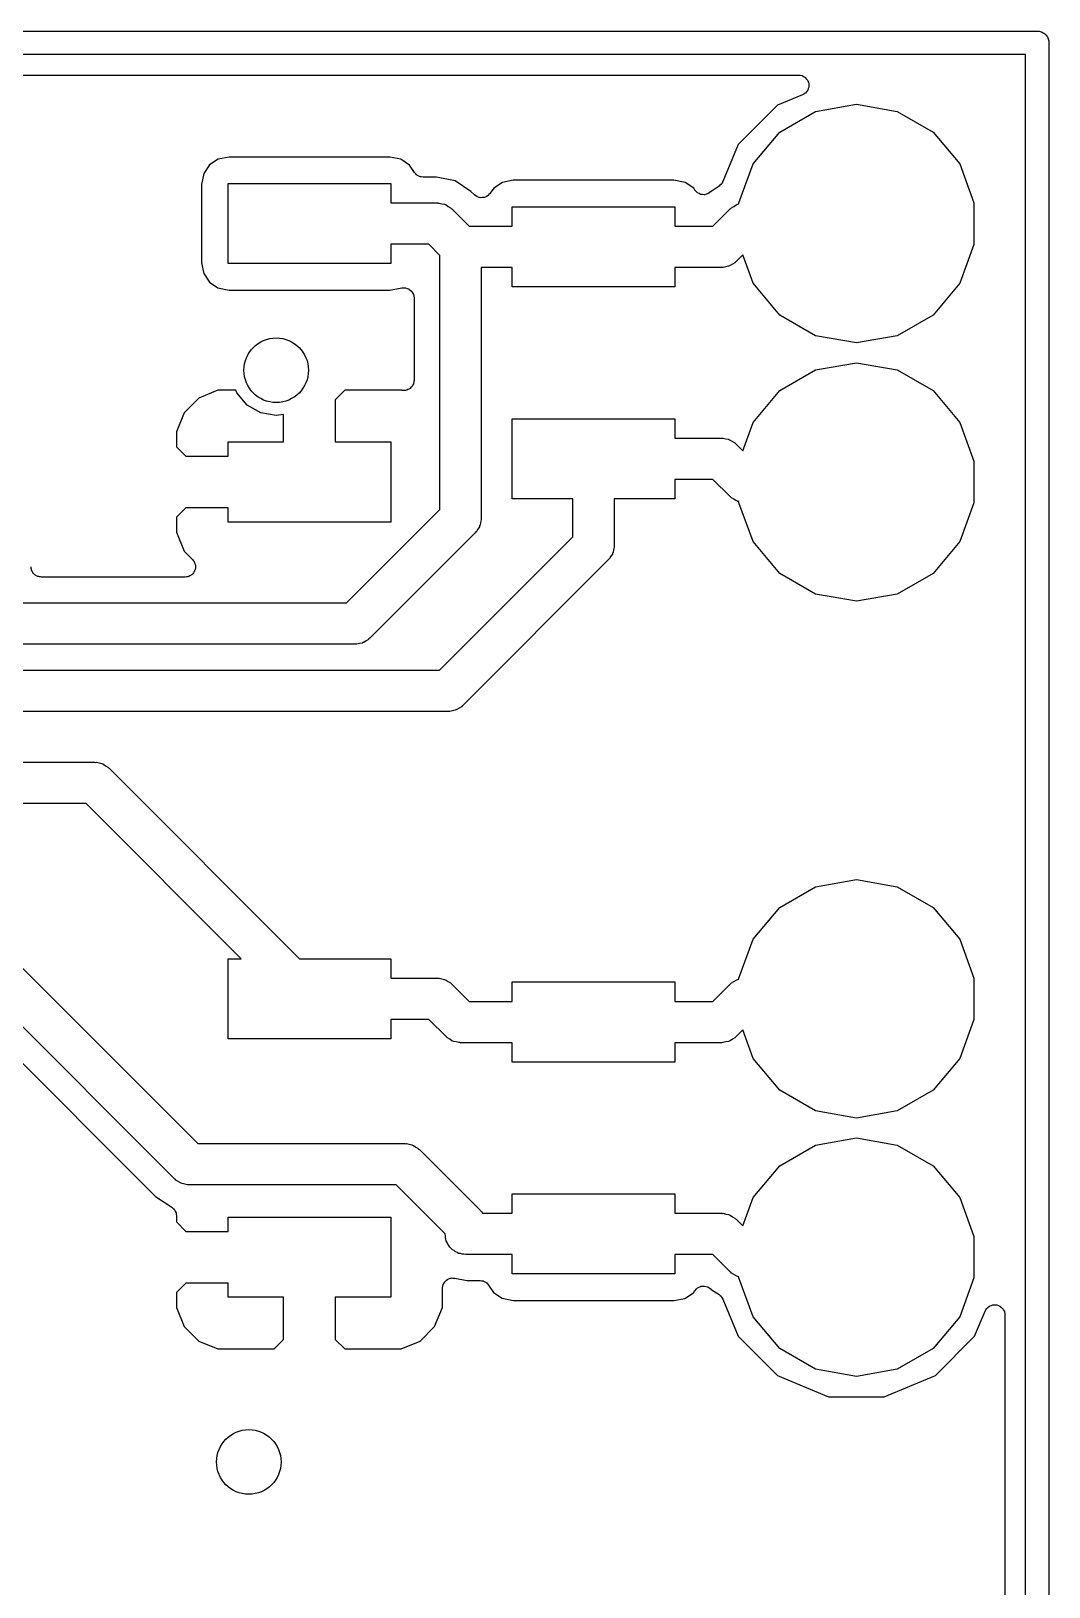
# Model space of a CAD drawing. Extents: x 25.3 to 49.5, y -85 to -25.3.
# Drawn here: x 39.47 to 49.48, y -40.58 to -25.29 of the extents above; entities that cross this region are included whole.
import ezdxf

# ---------------------------------------------------------------- set-up
doc = ezdxf.new("R2010")
doc.units = 0
doc.header["$MEASUREMENT"] = 0
doc.layers.add('BLACK', color=7, linetype='CONTINUOUS')

msp = doc.modelspace()

# ---------------------------------------------------------------- linework, layer by layer
at = {"layer": 'Black'}
for p, q in [((25.4, -25.2857), (49.3649, -25.2857)), ((49.3649, -25.2857), (49.3747, -25.2874)), ((49.3747, -25.2874), (49.3847, -25.2874)), ((49.3847, -25.2874), (49.3941, -25.2909)), ((49.3941, -25.2909), (49.404, -25.2926)), ((49.404, -25.2926), (49.4127, -25.2976)), ((49.4127, -25.2976), (49.422, -25.301)), ((49.422, -25.301), (49.4297, -25.3074)), ((49.4297, -25.3074), (49.4384, -25.3124)), ((49.4384, -25.3124), (49.4448, -25.3201)), ((49.4448, -25.3201), (49.4525, -25.3265)), ((49.4525, -25.3265), (49.4575, -25.3352)), ((49.4575, -25.3352), (49.4639, -25.3428)), ((49.4639, -25.3428), (49.4673, -25.3522)), ((49.4673, -25.3522), (49.4723, -25.3609)), ((49.4723, -25.3609), (49.474, -25.3708)), ((49.474, -25.3708), (49.4775, -25.3802)), ((49.4775, -25.3802), (49.4775, -25.3902)), ((49.2506, -25.5143), (25.5143, -25.5143)), ((49.2506, -84.7217), (49.2506, -25.5143)), ((49.4775, -25.3902), (49.4792, -25.4)), ((49.4792, -25.4), (49.4792, -84.836)), ((25.8191, -25.7175), (47.0179, -25.7175)), ((47.0179, -25.7175), (47.0332, -25.7202)), ((47.0332, -25.7202), (47.0485, -25.7222)), ((47.0485, -25.7222), (47.0505, -25.7232)), ((47.0505, -25.7232), (47.0527, -25.7236)), ((47.0527, -25.7236), (47.0661, -25.7314)), ((47.0661, -25.7314), (47.0798, -25.7385)), ((47.0798, -25.7385), (47.0813, -25.7402)), ((47.0813, -25.7402), (47.0832, -25.7413)), ((47.0832, -25.7413), (47.0932, -25.7532)), ((47.0932, -25.7532), (47.1036, -25.7646)), ((47.1036, -25.7646), (47.1045, -25.7666)), ((47.1045, -25.7666), (47.1059, -25.7683)), ((47.1059, -25.7683), (47.1112, -25.7829)), ((47.1112, -25.7829), (47.1171, -25.7972)), ((47.118, -25.8367), (47.1127, -25.8513)), ((47.1171, -25.7972), (47.1172, -25.7994)), ((47.1172, -25.7994), (47.118, -25.8015)), ((47.118, -25.8015), (47.118, -25.817)), ((47.118, -25.817), (47.1186, -25.8324)), ((47.1186, -25.8324), (47.118, -25.8345)), ((47.118, -25.8345), (47.118, -25.8367)), ((47.0567, -25.913), (46.811, -26.0145)), ((47.0698, -25.9047), (47.0567, -25.913)), ((47.0832, -25.8969), (47.0698, -25.9047)), ((47.0846, -25.8952), (47.0832, -25.8969)), ((47.0865, -25.8941), (47.0846, -25.8952)), ((47.0959, -25.8818), (47.0865, -25.8941)), ((47.1059, -25.8699), (47.0959, -25.8818)), ((47.1066, -25.8678), (47.1059, -25.8699)), ((47.108, -25.8661), (47.1066, -25.8678)), ((47.1127, -25.8513), (47.108, -25.8661)), ((46.811, -26.0145), (46.4248, -26.4)), ((46.833, -26.2795), (47.1858, -26.0759)), ((47.1858, -26.0759), (47.5869, -26.0051)), ((47.5869, -26.0051), (47.988, -26.0759)), ((47.988, -26.0759), (48.3408, -26.2795)), ((46.5712, -26.5916), (46.833, -26.2795)), ((48.3408, -26.2795), (48.6026, -26.5916)), ((46.4248, -26.4), (46.2736, -26.7642)), ((41.2264, -26.6001), (41.1694, -26.6845)), ((41.3117, -26.544), (41.2264, -26.6001)), ((41.4181, -26.5233), (41.3117, -26.544)), ((42.9984, -26.5233), (41.4181, -26.5233)), ((43.1083, -26.5454), (42.9984, -26.5233)), ((43.1927, -26.6023), (43.1083, -26.5454)), ((43.2405, -26.675), (43.1927, -26.6023)), ((46.4319, -26.9743), (46.5712, -26.5916)), ((48.6026, -26.5916), (48.7419, -26.9743)), ((41.1694, -26.6845), (41.1473, -26.7944)), ((43.2506, -26.6857), (43.2405, -26.675)), ((43.2601, -26.697), (43.2506, -26.6857)), ((43.2626, -26.6985), (43.2601, -26.697)), ((43.2647, -26.7007), (43.2626, -26.6985)), ((43.2778, -26.7073), (43.2647, -26.7007)), ((43.2906, -26.7147), (43.2778, -26.7073)), ((43.2935, -26.7152), (43.2906, -26.7147)), ((43.2962, -26.7165), (43.2935, -26.7152)), ((43.3108, -26.7182), (43.2962, -26.7165)), ((43.3254, -26.7208), (43.3108, -26.7182)), ((43.456, -26.7208), (43.3254, -26.7208)), ((43.6402, -26.7574), (43.456, -26.7208)), ((43.7964, -26.8618), (43.6402, -26.7574)), ((44.2121, -26.7519), (44.1057, -26.7726)), ((45.7924, -26.7519), (44.2121, -26.7519)), ((45.9023, -26.774), (45.7924, -26.7519)), ((41.1473, -26.7944), (41.1473, -27.5619)), ((41.4083, -27.5717), (41.4083, -26.7843)), ((41.4083, -26.7843), (43.0085, -26.7843)), ((43.0085, -26.7843), (43.0085, -26.9748)), ((43.8296, -26.895), (43.7964, -26.8618)), ((43.8303, -26.8955), (43.8296, -26.895)), ((43.8309, -26.8963), (43.8303, -26.8955)), ((43.8447, -26.9056), (43.8309, -26.8963)), ((43.8585, -26.9153), (43.8447, -26.9056)), ((43.8594, -26.9155), (43.8585, -26.9153)), ((43.8601, -26.916), (43.8594, -26.9155)), ((43.8764, -26.9201), (43.8601, -26.916)), ((43.9445, -26.9135), (43.9294, -26.9209)), ((43.9597, -26.9064), (43.9445, -26.9135)), ((43.9604, -26.9058), (43.9597, -26.9064)), ((43.9611, -26.9054), (43.9604, -26.9058)), ((43.9728, -26.8933), (43.9611, -26.9054)), ((43.9847, -26.8815), (43.9728, -26.8933)), ((43.9851, -26.8807), (43.9847, -26.8815)), ((43.9857, -26.88), (43.9851, -26.8807)), ((44.0204, -26.8287), (43.9857, -26.88)), ((44.1057, -26.7726), (44.0204, -26.8287)), ((45.9867, -26.8309), (45.9023, -26.774)), ((45.9984, -26.8488), (45.9867, -26.8309)), ((45.9995, -26.8499), (45.9984, -26.8488)), ((46.0001, -26.8512), (45.9995, -26.8499)), ((46.0116, -26.8627), (46.0001, -26.8512)), ((46.0226, -26.8744), (46.0116, -26.8627)), ((46.024, -26.8751), (46.0226, -26.8744)), ((46.0251, -26.8762), (46.024, -26.8751)), ((46.0397, -26.883), (46.0251, -26.8762)), ((46.0542, -26.8903), (46.0397, -26.883)), ((46.0557, -26.8905), (46.0542, -26.8903)), ((46.0571, -26.8911), (46.0557, -26.8905)), ((46.0732, -26.8925), (46.0571, -26.8911)), ((46.0892, -26.8944), (46.0732, -26.8925)), ((46.0907, -26.8941), (46.0892, -26.8944)), ((46.0922, -26.8942), (46.0907, -26.8941)), ((46.1078, -26.89), (46.0922, -26.8942)), ((46.1235, -26.8863), (46.1078, -26.89)), ((46.1248, -26.8855), (46.1235, -26.8863)), ((46.1263, -26.8851), (46.1248, -26.8855)), ((46.1396, -26.8758), (46.1263, -26.8851)), ((46.153, -26.8669), (46.1396, -26.8758)), ((46.1539, -26.8657), (46.153, -26.8669)), ((46.1552, -26.8648), (46.1539, -26.8657)), ((46.1582, -26.8618), (46.1552, -26.8648)), ((46.2362, -26.8097), (46.1582, -26.8618)), ((46.245, -26.8013), (46.2362, -26.8097)), ((46.2546, -26.7939), (46.245, -26.8013)), ((46.2558, -26.792), (46.2546, -26.7939)), ((46.2576, -26.7905), (46.2558, -26.792)), ((46.2593, -26.7876), (46.2576, -26.7905)), ((46.2617, -26.7853), (46.2593, -26.7876)), ((46.2671, -26.7744), (46.2617, -26.7853)), ((46.2736, -26.7642), (46.2671, -26.7744)), ((43.0085, -26.9748), (43.466, -26.9748)), ((43.466, -26.9748), (43.4748, -26.9764)), ((43.4748, -26.9764), (43.4837, -26.9756)), ((43.4837, -26.9756), (43.5093, -26.9824)), ((43.5093, -26.9824), (43.5355, -26.9871)), ((43.5355, -26.9871), (43.5432, -26.9915)), ((43.5432, -26.9915), (43.5519, -26.9938)), ((43.5519, -26.9938), (43.5736, -27.0091)), ((43.5736, -27.0091), (43.5966, -27.0223)), ((43.5966, -27.0223), (43.6024, -27.0292)), ((43.6024, -27.0292), (43.6097, -27.0343)), ((43.6097, -27.0343), (43.7788, -27.2034)), ((43.8926, -26.9244), (43.8764, -26.9201)), ((43.8935, -26.9243), (43.8926, -26.9244)), ((43.8943, -26.9245), (43.8935, -26.9243)), ((43.911, -26.9228), (43.8943, -26.9245)), ((43.9278, -26.9213), (43.911, -26.9228)), ((43.9286, -26.921), (43.9278, -26.9213)), ((43.9294, -26.9209), (43.9286, -26.921)), ((44.2023, -27.2034), (44.2023, -27.0129)), ((44.2023, -27.0129), (45.8025, -27.0129)), ((45.8025, -27.0129), (45.8025, -27.2034)), ((46.1758, -27.2034), (46.3449, -27.0343)), ((46.3449, -27.0343), (46.3522, -27.0292)), ((46.3522, -27.0292), (46.358, -27.0223)), ((46.358, -27.0223), (46.381, -27.0091)), ((46.381, -27.0091), (46.4027, -26.9938)), ((46.4027, -26.9938), (46.4114, -26.9915)), ((46.4114, -26.9915), (46.4191, -26.9871)), ((46.4191, -26.9871), (46.4319, -26.9848)), ((46.4319, -26.9848), (46.4319, -26.9743)), ((48.7419, -26.9743), (48.7419, -27.3817)), ((43.7788, -27.2034), (44.2023, -27.2034)), ((45.8025, -27.2034), (46.1758, -27.2034)), ((43.3818, -27.3812), (43.0085, -27.3812)), ((43.0085, -27.3812), (43.0085, -27.5717)), ((43.4914, -27.4908), (43.3818, -27.3812)), ((43.4914, -29.9884), (43.4914, -27.4908)), ((46.4693, -27.4846), (46.4037, -27.5503)), ((46.5712, -27.7644), (46.4693, -27.4846)), ((48.7419, -27.3817), (48.6026, -27.7644)), ((41.1473, -27.5619), (41.168, -27.6683)), ((41.168, -27.6683), (41.2241, -27.7536)), ((43.0085, -27.5717), (41.4083, -27.5717)), ((44.2023, -27.6098), (43.8978, -27.6098)), ((43.8978, -27.6098), (43.8978, -30.0726)), ((44.2023, -27.8003), (44.2023, -27.6098)), ((46.26, -27.6098), (45.8025, -27.6098)), ((45.8025, -27.6098), (45.8025, -27.8003)), ((46.2688, -27.6082), (46.26, -27.6098)), ((46.2777, -27.609), (46.2688, -27.6082)), ((46.3033, -27.6022), (46.2777, -27.609)), ((46.3295, -27.5975), (46.3033, -27.6022)), ((46.3372, -27.5931), (46.3295, -27.5975)), ((46.3459, -27.5908), (46.3372, -27.5931)), ((46.3676, -27.5755), (46.3459, -27.5908)), ((46.3906, -27.5623), (46.3676, -27.5755)), ((46.3964, -27.5554), (46.3906, -27.5623)), ((46.4037, -27.5503), (46.3964, -27.5554)), ((41.2241, -27.7536), (41.3085, -27.8106)), ((41.3085, -27.8106), (41.4184, -27.8327)), ((41.4184, -27.8327), (42.9987, -27.8327)), ((42.9987, -27.8327), (43.1164, -27.8098)), ((43.1164, -27.8098), (43.1173, -27.8098)), ((43.1173, -27.8098), (43.1182, -27.8095)), ((43.1182, -27.8095), (43.1349, -27.8095)), ((43.1349, -27.8095), (43.1517, -27.8092)), ((43.1517, -27.8092), (43.1526, -27.8095)), ((43.1526, -27.8095), (43.1534, -27.8095)), ((43.1534, -27.8095), (43.1692, -27.8152)), ((43.1692, -27.8152), (43.1851, -27.8207)), ((43.1851, -27.8207), (43.1858, -27.8213)), ((43.1858, -27.8213), (43.1866, -27.8216)), ((43.1866, -27.8216), (43.1994, -27.8324)), ((43.1994, -27.8324), (43.2125, -27.8429)), ((45.8025, -27.8003), (44.2023, -27.8003)), ((46.833, -28.0765), (46.5712, -27.7644)), ((48.6026, -27.7644), (48.3408, -28.0765)), ((43.2125, -27.8429), (43.213, -27.8437)), ((43.213, -27.8437), (43.2136, -27.8443)), ((43.2136, -27.8443), (43.222, -27.8588)), ((43.222, -27.8588), (43.2307, -27.8732)), ((43.2307, -27.8732), (43.2308, -27.8741)), ((43.2308, -27.8741), (43.2313, -27.8748)), ((43.2313, -27.8748), (43.2342, -27.8914)), ((43.2342, -27.8914), (43.2374, -27.9078)), ((43.2374, -27.9078), (43.2372, -27.9087)), ((43.2372, -27.9087), (43.2374, -27.9096)), ((43.2374, -27.9096), (43.2374, -28.7172)), ((47.1858, -28.2801), (46.833, -28.0765)), ((48.3408, -28.0765), (47.988, -28.2801)), ((47.5869, -28.3509), (47.1858, -28.2801)), ((47.988, -28.2801), (47.5869, -28.3509)), ((47.1858, -28.6159), (47.5869, -28.5451)), ((47.5869, -28.5451), (47.988, -28.6159)), ((43.2324, -28.7454), (43.2313, -28.752)), ((43.235, -28.7392), (43.2324, -28.7454)), ((43.2355, -28.7281), (43.235, -28.7392)), ((43.2374, -28.7172), (43.2355, -28.7281)), ((46.833, -28.8195), (47.1858, -28.6159)), ((47.988, -28.6159), (48.3408, -28.8195)), ((41.1205, -28.8936), (40.9776, -29.0365)), ((41.3073, -28.8163), (41.1205, -28.8936)), ((41.485, -28.8163), (41.3073, -28.8163)), ((41.4946, -28.8426), (41.485, -28.8163)), ((41.5942, -28.9613), (41.4946, -28.8426)), ((42.5553, -28.8163), (42.4624, -28.9092)), ((43.1155, -28.8163), (42.5553, -28.8163)), ((43.1182, -28.8173), (43.1155, -28.8163)), ((43.1248, -28.8173), (43.1182, -28.8173)), ((43.1314, -28.8187), (43.1248, -28.8173)), ((43.1424, -28.8173), (43.1314, -28.8187)), ((43.1534, -28.8173), (43.1424, -28.8173)), ((43.1597, -28.815), (43.1534, -28.8173)), ((43.1664, -28.8141), (43.1597, -28.815)), ((43.1762, -28.809), (43.1664, -28.8141)), ((43.1866, -28.8052), (43.1762, -28.809)), ((43.1917, -28.8009), (43.1866, -28.8052)), ((43.1977, -28.7978), (43.1917, -28.8009)), ((43.2051, -28.7896), (43.1977, -28.7978)), ((43.2136, -28.7825), (43.2051, -28.7896)), ((43.217, -28.7767), (43.2136, -28.7825)), ((43.2215, -28.7718), (43.217, -28.7767)), ((43.2257, -28.7616), (43.2215, -28.7718)), ((43.2313, -28.752), (43.2257, -28.7616)), ((46.5712, -29.1316), (46.833, -28.8195)), ((48.3408, -28.8195), (48.6026, -29.1316)), ((40.9776, -29.0365), (40.9003, -29.2233)), ((41.7284, -29.0388), (41.5942, -28.9613)), ((41.881, -29.0657), (41.7284, -29.0388)), ((41.9544, -29.0528), (41.881, -29.0657)), ((41.9544, -29.3243), (41.9544, -29.0528)), ((42.4624, -28.9092), (42.4624, -29.3243)), ((44.2023, -29.8831), (44.2023, -29.0957)), ((44.2023, -29.0957), (45.8025, -29.0957)), ((45.8025, -29.0957), (45.8025, -29.2862)), ((46.4693, -29.4114), (46.5712, -29.1316)), ((48.6026, -29.1316), (48.7419, -29.5143)), ((40.9003, -29.2233), (40.9003, -29.3711)), ((41.4083, -29.464), (41.4083, -29.3243)), ((41.4083, -29.3243), (41.9544, -29.3243)), ((42.4624, -29.3243), (43.0085, -29.3243)), ((43.0085, -29.3243), (43.0085, -30.1117)), ((45.8025, -29.2862), (46.26, -29.2862)), ((46.26, -29.2862), (46.2688, -29.2878)), ((46.2688, -29.2878), (46.2777, -29.287)), ((46.2777, -29.287), (46.3033, -29.2938)), ((46.3033, -29.2938), (46.3295, -29.2985)), ((46.3295, -29.2985), (46.3372, -29.3029)), ((46.3372, -29.3029), (46.3459, -29.3052)), ((46.3459, -29.3052), (46.3676, -29.3205)), ((46.3676, -29.3205), (46.3906, -29.3337)), ((46.3906, -29.3337), (46.3964, -29.3406)), ((46.3964, -29.3406), (46.4037, -29.3457)), ((46.4037, -29.3457), (46.4693, -29.4114)), ((40.9003, -29.3711), (40.9932, -29.464)), ((40.9932, -29.464), (41.4083, -29.464)), ((48.7419, -29.5143), (48.7419, -29.9217)), ((46.1758, -29.6926), (45.8025, -29.6926)), ((45.8025, -29.6926), (45.8025, -29.8831)), ((46.3449, -29.8617), (46.1758, -29.6926)), ((40.9932, -29.972), (40.9003, -30.0649)), ((41.4083, -29.972), (40.9932, -29.972)), ((41.4083, -30.1117), (41.4083, -29.972)), ((44.7992, -29.8831), (44.2023, -29.8831)), ((44.7992, -30.2564), (44.7992, -29.8831)), ((45.8025, -29.8831), (45.2056, -29.8831)), ((45.2056, -29.8831), (45.2056, -30.3406)), ((46.3522, -29.8668), (46.3449, -29.8617)), ((46.358, -29.8737), (46.3522, -29.8668)), ((46.381, -29.8869), (46.358, -29.8737)), ((46.4027, -29.9022), (46.381, -29.8869)), ((46.4114, -29.9045), (46.4027, -29.9022)), ((46.4191, -29.9089), (46.4114, -29.9045)), ((46.4319, -29.9112), (46.4191, -29.9089)), ((46.4319, -29.9217), (46.4319, -29.9112)), ((46.5712, -30.3044), (46.4319, -29.9217)), ((48.7419, -29.9217), (48.6026, -30.3044)), ((40.9003, -30.0649), (40.9003, -30.2127)), ((43.0085, -30.1117), (41.4083, -30.1117)), ((42.5727, -30.9071), (43.4914, -29.9884)), ((43.8902, -30.1159), (43.8855, -30.1421)), ((43.897, -30.0903), (43.8902, -30.1159)), ((43.8978, -30.0726), (43.8962, -30.0814)), ((43.8962, -30.0814), (43.897, -30.0903)), ((40.9003, -30.2127), (40.9776, -30.3995)), ((43.8383, -30.2163), (42.8006, -31.254)), ((43.4878, -31.5678), (44.7992, -30.2564)), ((43.8434, -30.209), (43.8383, -30.2163)), ((43.8503, -30.2032), (43.8434, -30.209)), ((43.8635, -30.1802), (43.8503, -30.2032)), ((43.8788, -30.1585), (43.8635, -30.1802)), ((43.8811, -30.1498), (43.8788, -30.1585)), ((43.8855, -30.1421), (43.8811, -30.1498)), ((40.9776, -30.3995), (41.0578, -30.4797)), ((45.1866, -30.4265), (45.1713, -30.4482)), ((45.1889, -30.4178), (45.1866, -30.4265)), ((45.1933, -30.4101), (45.1889, -30.4178)), ((45.198, -30.3839), (45.1933, -30.4101)), ((45.2048, -30.3583), (45.198, -30.3839)), ((45.2056, -30.3406), (45.204, -30.3494)), ((45.204, -30.3494), (45.2048, -30.3583)), ((46.833, -30.6165), (46.5712, -30.3044)), ((48.6026, -30.3044), (48.3408, -30.6165)), ((39.4718, -30.5603), (39.4703, -30.5515)), ((39.4718, -30.5691), (39.4718, -30.5603)), ((39.4749, -30.5775), (39.4718, -30.5691)), ((39.4764, -30.5862), (39.4749, -30.5775)), ((39.4809, -30.5939), (39.4764, -30.5862)), ((41.0578, -30.4797), (41.0654, -30.4905)), ((41.0654, -30.4905), (41.074, -30.5007)), ((41.074, -30.5007), (41.0755, -30.5049)), ((41.0755, -30.5049), (41.0781, -30.5086)), ((41.0781, -30.5086), (41.0815, -30.5214)), ((41.0841, -30.5778), (41.0785, -30.5898)), ((41.0815, -30.5214), (41.0861, -30.5339)), ((41.0845, -30.5733), (41.0841, -30.5778)), ((41.0861, -30.5691), (41.0845, -30.5733)), ((41.0861, -30.5339), (41.0861, -30.5383)), ((41.0861, -30.5383), (41.0872, -30.5426)), ((41.0872, -30.5426), (41.0861, -30.5559)), ((41.0861, -30.5559), (41.0861, -30.5691)), ((45.1461, -30.4843), (43.7157, -31.9147)), ((45.1512, -30.477), (45.1461, -30.4843)), ((45.1581, -30.4712), (45.1512, -30.477)), ((45.1713, -30.4482), (45.1581, -30.4712)), ((39.4839, -30.6023), (39.4809, -30.5939)), ((39.4896, -30.6091), (39.4839, -30.6023)), ((39.4941, -30.6168), (39.4896, -30.6091)), ((39.5009, -30.6225), (39.4941, -30.6168)), ((39.5066, -30.6293), (39.5009, -30.6225)), ((39.5143, -30.6338), (39.5066, -30.6293)), ((39.5211, -30.6395), (39.5143, -30.6338)), ((39.5294, -30.6425), (39.5211, -30.6395)), ((39.5371, -30.647), (39.5294, -30.6425)), ((39.5459, -30.6485), (39.5371, -30.647)), ((39.5542, -30.6516), (39.5459, -30.6485)), ((39.5631, -30.6516), (39.5542, -30.6516)), ((39.5719, -30.6531), (39.5631, -30.6516)), ((40.986, -30.6531), (39.5719, -30.6531)), ((40.9991, -30.6508), (40.986, -30.6531)), ((41.0123, -30.6496), (40.9991, -30.6508)), ((41.0163, -30.6477), (41.0123, -30.6496)), ((41.0207, -30.647), (41.0163, -30.6477)), ((41.0322, -30.6403), (41.0207, -30.647)), ((41.0443, -30.6347), (41.0322, -30.6403)), ((41.0474, -30.6316), (41.0443, -30.6347)), ((41.0513, -30.6293), (41.0474, -30.6316)), ((41.0598, -30.6192), (41.0513, -30.6293)), ((41.0692, -30.6098), (41.0598, -30.6192)), ((41.0711, -30.6057), (41.0692, -30.6098)), ((41.074, -30.6023), (41.0711, -30.6057)), ((41.0785, -30.5898), (41.074, -30.6023)), ((47.1858, -30.8201), (46.833, -30.6165)), ((48.3408, -30.6165), (47.988, -30.8201)), ((47.5869, -30.8909), (47.1858, -30.8201)), ((47.988, -30.8201), (47.5869, -30.8909)), ((30.4802, -30.9071), (42.5727, -30.9071)), ((42.6569, -31.3135), (30.396, -31.3135)), ((42.6657, -31.3119), (42.6569, -31.3135)), ((42.6746, -31.3127), (42.6657, -31.3119)), ((42.7002, -31.3059), (42.6746, -31.3127)), ((42.7264, -31.3012), (42.7002, -31.3059)), ((42.7341, -31.2968), (42.7264, -31.3012)), ((42.7428, -31.2945), (42.7341, -31.2968)), ((42.7645, -31.2792), (42.7428, -31.2945)), ((42.7875, -31.266), (42.7645, -31.2792)), ((42.7933, -31.2591), (42.7875, -31.266)), ((42.8006, -31.254), (42.7933, -31.2591)), ((29.8045, -31.5678), (43.4878, -31.5678)), ((43.6415, -31.9619), (43.6153, -31.9666)), ((43.6492, -31.9575), (43.6415, -31.9619)), ((43.6579, -31.9552), (43.6492, -31.9575)), ((43.6796, -31.9399), (43.6579, -31.9552)), ((43.7026, -31.9267), (43.6796, -31.9399)), ((43.7084, -31.9198), (43.7026, -31.9267)), ((43.7157, -31.9147), (43.7084, -31.9198)), ((43.572, -31.9742), (29.7203, -31.9742)), ((43.5808, -31.9726), (43.572, -31.9742)), ((43.5897, -31.9734), (43.5808, -31.9726)), ((43.6153, -31.9666), (43.5897, -31.9734)), ((31.2373, -32.4723), (40.0955, -32.4723)), ((40.0955, -32.4723), (40.1043, -32.4739)), ((40.1043, -32.4739), (40.1132, -32.4731)), ((40.1132, -32.4731), (40.1388, -32.4799)), ((40.1388, -32.4799), (40.165, -32.4846)), ((40.165, -32.4846), (40.1727, -32.489)), ((40.1727, -32.489), (40.1814, -32.4913)), ((40.1814, -32.4913), (40.2031, -32.5066)), ((40.2031, -32.5066), (40.2261, -32.5198)), ((40.2261, -32.5198), (40.2319, -32.5267)), ((40.2319, -32.5267), (40.2392, -32.5318)), ((40.2392, -32.5318), (42.1117, -34.4043)), ((40.0113, -32.8787), (31.3215, -32.8787)), ((41.5369, -34.4043), (40.0113, -32.8787)), ((38.1377, -33.2493), (41.1092, -36.2208)), ((40.8813, -36.5677), (37.9098, -33.5962)), ((47.1858, -33.6959), (47.5869, -33.6251)), ((47.5869, -33.6251), (47.988, -33.6959)), ((46.833, -33.8995), (47.1858, -33.6959)), ((47.988, -33.6959), (48.3408, -33.8995)), ((37.8344, -33.88), (40.6946, -36.7402)), ((46.5712, -34.2116), (46.833, -33.8995)), ((48.3408, -33.8995), (48.6026, -34.2116)), ((46.4319, -34.5943), (46.5712, -34.2116)), ((48.6026, -34.2116), (48.7419, -34.5943)), ((41.4083, -35.1917), (41.4083, -34.4043)), ((41.4083, -34.4043), (41.5369, -34.4043)), ((42.1117, -34.4043), (43.0085, -34.4043)), ((43.0085, -34.4043), (43.0085, -34.5948)), ((43.0085, -34.5948), (43.466, -34.5948)), ((43.466, -34.5948), (43.4748, -34.5964)), ((43.4748, -34.5964), (43.4837, -34.5956)), ((43.4837, -34.5956), (43.5093, -34.6024)), ((43.5093, -34.6024), (43.5355, -34.6071)), ((43.5355, -34.6071), (43.5432, -34.6115)), ((43.5432, -34.6115), (43.5519, -34.6138)), ((43.5519, -34.6138), (43.5736, -34.6291)), ((43.5736, -34.6291), (43.5966, -34.6423)), ((43.5966, -34.6423), (43.6024, -34.6492)), ((43.6024, -34.6492), (43.6097, -34.6543)), ((43.6097, -34.6543), (43.7788, -34.8234)), ((44.2023, -34.8234), (44.2023, -34.6329)), ((44.2023, -34.6329), (45.8025, -34.6329)), ((45.8025, -34.6329), (45.8025, -34.8234)), ((46.1758, -34.8234), (46.3449, -34.6543)), ((46.3449, -34.6543), (46.3522, -34.6492)), ((46.3522, -34.6492), (46.358, -34.6423)), ((46.358, -34.6423), (46.381, -34.6291)), ((46.381, -34.6291), (46.4027, -34.6138)), ((46.4027, -34.6138), (46.4114, -34.6115)), ((46.4114, -34.6115), (46.4191, -34.6071)), ((46.4191, -34.6071), (46.4319, -34.6048)), ((46.4319, -34.6048), (46.4319, -34.5943)), ((48.7419, -34.5943), (48.7419, -35.0017)), ((43.7788, -34.8234), (44.2023, -34.8234)), ((45.8025, -34.8234), (46.1758, -34.8234)), ((43.3818, -35.0012), (43.0085, -35.0012)), ((43.0085, -35.0012), (43.0085, -35.1917)), ((43.5509, -35.1703), (43.3818, -35.0012)), ((48.7419, -35.0017), (48.6026, -35.3844)), ((43.5582, -35.1754), (43.5509, -35.1703)), ((46.4037, -35.1703), (46.3964, -35.1754)), ((46.4693, -35.1046), (46.4037, -35.1703)), ((46.5712, -35.3844), (46.4693, -35.1046)), ((43.0085, -35.1917), (41.4083, -35.1917)), ((43.564, -35.1823), (43.5582, -35.1754)), ((43.587, -35.1955), (43.564, -35.1823)), ((43.6087, -35.2108), (43.587, -35.1955)), ((43.6174, -35.2131), (43.6087, -35.2108)), ((43.6251, -35.2175), (43.6174, -35.2131)), ((43.6513, -35.2222), (43.6251, -35.2175)), ((43.6769, -35.229), (43.6513, -35.2222)), ((43.6858, -35.2282), (43.6769, -35.229)), ((43.6946, -35.2298), (43.6858, -35.2282)), ((44.2023, -35.2298), (43.6946, -35.2298)), ((44.2023, -35.4203), (44.2023, -35.2298)), ((46.26, -35.2298), (45.8025, -35.2298)), ((45.8025, -35.2298), (45.8025, -35.4203)), ((46.2688, -35.2282), (46.26, -35.2298)), ((46.2777, -35.229), (46.2688, -35.2282)), ((46.3033, -35.2222), (46.2777, -35.229)), ((46.3295, -35.2175), (46.3033, -35.2222)), ((46.3372, -35.2131), (46.3295, -35.2175)), ((46.3459, -35.2108), (46.3372, -35.2131)), ((46.3676, -35.1955), (46.3459, -35.2108)), ((46.3906, -35.1823), (46.3676, -35.1955)), ((46.3964, -35.1754), (46.3906, -35.1823)), ((45.8025, -35.4203), (44.2023, -35.4203)), ((46.833, -35.6965), (46.5712, -35.3844)), ((48.6026, -35.3844), (48.3408, -35.6965)), ((47.1858, -35.9001), (46.833, -35.6965)), ((48.3408, -35.6965), (47.988, -35.9001)), ((47.5869, -35.9709), (47.1858, -35.9001)), ((47.988, -35.9001), (47.5869, -35.9709)), ((41.1092, -36.2208), (43.1452, -36.2208)), ((43.1452, -36.2208), (43.154, -36.2224)), ((43.154, -36.2224), (43.1629, -36.2216)), ((43.1629, -36.2216), (43.1885, -36.2284)), ((43.1885, -36.2284), (43.2147, -36.2331)), ((43.2147, -36.2331), (43.2224, -36.2375)), ((43.2224, -36.2375), (43.2311, -36.2398)), ((43.2311, -36.2398), (43.2528, -36.2551)), ((46.833, -36.4395), (47.1858, -36.2359)), ((47.1858, -36.2359), (47.5869, -36.1651)), ((47.5869, -36.1651), (47.988, -36.2359)), ((47.988, -36.2359), (48.3408, -36.4395)), ((43.2528, -36.2551), (43.2758, -36.2683)), ((43.2758, -36.2683), (43.2816, -36.2752)), ((43.2816, -36.2752), (43.2889, -36.2803)), ((43.2889, -36.2803), (43.8885, -36.8799)), ((46.5712, -36.7516), (46.833, -36.4395)), ((48.3408, -36.4395), (48.6026, -36.7516)), ((40.8886, -36.5728), (40.8813, -36.5677)), ((40.8944, -36.5797), (40.8886, -36.5728)), ((40.9174, -36.5929), (40.8944, -36.5797)), ((40.9391, -36.6082), (40.9174, -36.5929)), ((40.9478, -36.6105), (40.9391, -36.6082)), ((40.9555, -36.6149), (40.9478, -36.6105)), ((40.9817, -36.6196), (40.9555, -36.6149)), ((41.0073, -36.6264), (40.9817, -36.6196)), ((41.0162, -36.6256), (41.0073, -36.6264)), ((41.025, -36.6272), (41.0162, -36.6256)), ((43.061, -36.6272), (41.025, -36.6272)), ((43.5416, -37.1078), (43.061, -36.6272)), ((40.6946, -36.7402), (40.8551, -36.8475)), ((40.8551, -36.8475), (40.8655, -36.8574)), ((44.2023, -36.9062), (44.2023, -36.7157)), ((44.2023, -36.7157), (45.8025, -36.7157)), ((45.8025, -36.7157), (45.8025, -36.9062)), ((46.4693, -37.0314), (46.5712, -36.7516)), ((48.6026, -36.7516), (48.7419, -37.1343)), ((40.8655, -36.8574), (40.8765, -36.8666)), ((40.8765, -36.8666), (40.8782, -36.8695)), ((40.8782, -36.8695), (40.8806, -36.8719)), ((40.8806, -36.8719), (40.887, -36.8847)), ((40.887, -36.8847), (40.8942, -36.8972)), ((40.8942, -36.8972), (40.8948, -36.9005)), ((40.8948, -36.9005), (40.8962, -36.9035)), ((40.8962, -36.9035), (40.8978, -36.9178)), ((40.8978, -36.9178), (40.9003, -36.9319)), ((40.9003, -36.9319), (40.9003, -36.9911)), ((40.9003, -36.9911), (40.9932, -37.084)), ((41.4083, -37.084), (41.4083, -36.9443)), ((41.4083, -36.9443), (43.0085, -36.9443)), ((43.0085, -36.9443), (43.0085, -37.7317)), ((43.8885, -36.8799), (43.8936, -36.8872)), ((43.8936, -36.8872), (43.9005, -36.893)), ((43.9005, -36.893), (43.9081, -36.9062)), ((43.9081, -36.9062), (44.2023, -36.9062)), ((45.8025, -36.9062), (46.26, -36.9062)), ((46.26, -36.9062), (46.2688, -36.9078)), ((46.2688, -36.9078), (46.2777, -36.907)), ((46.2777, -36.907), (46.3033, -36.9138)), ((46.3033, -36.9138), (46.3295, -36.9185)), ((46.3295, -36.9185), (46.3372, -36.9229)), ((46.3372, -36.9229), (46.3459, -36.9252)), ((46.3459, -36.9252), (46.3676, -36.9405)), ((46.3676, -36.9405), (46.3906, -36.9537)), ((46.3906, -36.9537), (46.3964, -36.9606)), ((46.3964, -36.9606), (46.4037, -36.9657)), ((46.4037, -36.9657), (46.4693, -37.0314)), ((40.9932, -37.084), (41.4083, -37.084)), ((43.5416, -37.1094), (43.5416, -37.1078)), ((43.5447, -37.1269), (43.5416, -37.1094)), ((43.5447, -37.1447), (43.5447, -37.1269)), ((43.5508, -37.1614), (43.5447, -37.1447)), ((43.5539, -37.1789), (43.5508, -37.1614)), ((48.7419, -37.1343), (48.7419, -37.5417)), ((43.5627, -37.1943), (43.5539, -37.1789)), ((43.5688, -37.211), (43.5627, -37.1943)), ((43.5802, -37.2246), (43.5688, -37.211)), ((43.5891, -37.24), (43.5802, -37.2246)), ((43.6028, -37.2514), (43.5891, -37.24)), ((43.6142, -37.2651), (43.6028, -37.2514)), ((43.6296, -37.2739), (43.6142, -37.2651)), ((43.6432, -37.2854), (43.6296, -37.2739)), ((43.6599, -37.2915), (43.6432, -37.2854)), ((43.6753, -37.3003), (43.6599, -37.2915)), ((43.6928, -37.3034), (43.6753, -37.3003)), ((43.7095, -37.3095), (43.6928, -37.3034)), ((43.7273, -37.3095), (43.7095, -37.3095)), ((43.7448, -37.3126), (43.7273, -37.3095)), ((44.2023, -37.3126), (43.7448, -37.3126)), ((44.2023, -37.5031), (44.2023, -37.3126)), ((46.1758, -37.3126), (45.8025, -37.3126)), ((45.8025, -37.3126), (45.8025, -37.5031)), ((46.3449, -37.4817), (46.1758, -37.3126)), ((40.9932, -37.592), (40.9003, -37.6849)), ((41.4083, -37.592), (40.9932, -37.592)), ((41.4083, -37.7317), (41.4083, -37.592)), ((43.5197, -37.6246), (43.5226, -37.6082)), ((43.5226, -37.6082), (43.5232, -37.6073)), ((43.5232, -37.6073), (43.5234, -37.6062)), ((43.5234, -37.6062), (43.532, -37.592)), ((43.532, -37.592), (43.5403, -37.5777)), ((43.5403, -37.5777), (43.5411, -37.577)), ((43.5411, -37.577), (43.5417, -37.576)), ((43.5417, -37.576), (43.5546, -37.5656)), ((43.5546, -37.5656), (43.5673, -37.555)), ((43.5673, -37.555), (43.5684, -37.5546)), ((43.5684, -37.5546), (43.5692, -37.5539)), ((43.5692, -37.5539), (43.5849, -37.5486)), ((43.5849, -37.5486), (43.6005, -37.5429)), ((43.6005, -37.5429), (43.6016, -37.5429)), ((43.6016, -37.5429), (43.6026, -37.5426)), ((43.6026, -37.5426), (43.6192, -37.5429)), ((43.6192, -37.5429), (43.6357, -37.5429)), ((43.6357, -37.5429), (43.6368, -37.5433)), ((43.6368, -37.5433), (43.6379, -37.5433)), ((43.6379, -37.5433), (43.7548, -37.5666)), ((43.7548, -37.5666), (43.8854, -37.5666)), ((43.8854, -37.5666), (43.9, -37.5692)), ((43.9, -37.5692), (43.9146, -37.5709)), ((43.9146, -37.5709), (43.9173, -37.5722)), ((43.9173, -37.5722), (43.9202, -37.5727)), ((43.9202, -37.5727), (43.933, -37.5801)), ((43.933, -37.5801), (43.9461, -37.5867)), ((43.9461, -37.5867), (43.9482, -37.5889)), ((43.9482, -37.5889), (43.9507, -37.5904)), ((43.9507, -37.5904), (43.9602, -37.6017)), ((43.9602, -37.6017), (43.9703, -37.6124)), ((43.9703, -37.6124), (44.0181, -37.685)), ((45.8025, -37.5031), (44.2023, -37.5031)), ((46.0735, -37.6232), (46.0902, -37.6214)), ((46.0902, -37.6214), (46.0911, -37.6216)), ((46.0911, -37.6216), (46.092, -37.6216)), ((46.092, -37.6216), (46.1082, -37.6259)), ((46.3522, -37.4868), (46.3449, -37.4817)), ((46.358, -37.4937), (46.3522, -37.4868)), ((46.381, -37.5069), (46.358, -37.4937)), ((46.4027, -37.5222), (46.381, -37.5069)), ((46.4114, -37.5245), (46.4027, -37.5222)), ((46.4191, -37.5289), (46.4114, -37.5245)), ((46.4319, -37.5312), (46.4191, -37.5289)), ((46.4319, -37.5417), (46.4319, -37.5312)), ((46.5712, -37.9244), (46.4319, -37.5417)), ((48.7419, -37.5417), (48.6026, -37.9244)), ((40.9003, -37.6849), (40.9003, -37.8327)), ((41.9544, -37.7317), (41.4083, -37.7317)), ((41.9544, -38.1468), (41.9544, -37.7317)), ((43.0085, -37.7317), (42.4624, -37.7317)), ((42.4624, -37.7317), (42.4624, -38.1468)), ((43.5165, -37.6408), (43.5197, -37.6246)), ((43.5167, -37.6419), (43.5165, -37.6408)), ((43.5165, -37.643), (43.5167, -37.6419)), ((43.5165, -37.8327), (43.5165, -37.643)), ((44.0181, -37.685), (44.1025, -37.742)), ((44.1025, -37.742), (44.2124, -37.7641)), ((44.2124, -37.7641), (45.7927, -37.7641)), ((45.7927, -37.7641), (45.8991, -37.7434)), ((45.8991, -37.7434), (45.9844, -37.6873)), ((45.9844, -37.6873), (45.9989, -37.6659)), ((45.9989, -37.6659), (45.9995, -37.6653)), ((45.9995, -37.6653), (45.9999, -37.6645)), ((45.9999, -37.6645), (46.0118, -37.6526)), ((46.0118, -37.6526), (46.0234, -37.6406)), ((46.0234, -37.6406), (46.0242, -37.6402)), ((46.0242, -37.6402), (46.0248, -37.6395)), ((46.0248, -37.6395), (46.0401, -37.6324)), ((46.0401, -37.6324), (46.0551, -37.6251)), ((46.0551, -37.6251), (46.056, -37.625)), ((46.056, -37.625), (46.0568, -37.6246)), ((46.0568, -37.6246), (46.0735, -37.6232)), ((46.1082, -37.6259), (46.1245, -37.63)), ((46.1245, -37.63), (46.1252, -37.6305)), ((46.1252, -37.6305), (46.1261, -37.6307)), ((46.1261, -37.6307), (46.1398, -37.6403)), ((46.1398, -37.6403), (46.1537, -37.6497)), ((46.1537, -37.6497), (46.1542, -37.6504)), ((46.1542, -37.6504), (46.155, -37.6509)), ((46.155, -37.6509), (46.1582, -37.6542)), ((46.1582, -37.6542), (46.2365, -37.7065)), ((46.2365, -37.7065), (46.2453, -37.715)), ((46.2453, -37.715), (46.255, -37.7224)), ((46.255, -37.7224), (46.258, -37.7271)), ((46.258, -37.7271), (46.262, -37.7309)), ((46.262, -37.7309), (46.2674, -37.7419)), ((46.2674, -37.7419), (46.274, -37.7522)), ((46.274, -37.7522), (46.4234, -38.1139)), ((40.9003, -37.8327), (40.9776, -38.0195)), ((43.4392, -38.0195), (43.5165, -37.8327)), ((46.833, -38.2365), (46.5712, -37.9244)), ((48.6026, -37.9244), (48.3408, -38.2365)), ((48.749, -38.116), (48.852, -37.868)), ((48.852, -37.868), (48.8603, -37.855)), ((48.8603, -37.855), (48.868, -37.8417)), ((48.868, -37.8417), (48.8697, -37.8402)), ((48.8697, -37.8402), (48.871, -37.8383)), ((48.871, -37.8383), (48.8832, -37.8289)), ((48.8832, -37.8289), (48.895, -37.819)), ((48.895, -37.819), (48.8971, -37.8182)), ((48.8971, -37.8182), (48.899, -37.8168)), ((48.899, -37.8168), (48.9137, -37.8122)), ((48.9137, -37.8122), (48.9282, -37.8069)), ((48.9282, -37.8069), (48.9304, -37.8069)), ((48.9304, -37.8069), (48.9326, -37.8062)), ((48.9326, -37.8062), (48.948, -37.8069)), ((48.948, -37.8069), (48.9634, -37.8069)), ((48.9634, -37.8069), (48.9656, -37.8077)), ((48.9656, -37.8077), (48.9679, -37.8078)), ((48.9679, -37.8078), (48.9821, -37.8137)), ((48.9821, -37.8137), (48.9966, -37.819)), ((48.9966, -37.819), (48.9983, -37.8205)), ((48.9983, -37.8205), (49.0005, -37.8213)), ((49.0005, -37.8213), (49.0118, -37.8318)), ((49.0118, -37.8318), (49.0236, -37.8417)), ((49.0236, -37.8417), (49.0248, -37.8436)), ((49.0248, -37.8436), (49.0265, -37.8452)), ((49.0265, -37.8452), (49.0336, -37.8589)), ((49.0336, -37.8589), (49.0413, -37.8722)), ((49.0413, -37.8722), (49.0417, -37.8745)), ((49.0417, -37.8745), (49.0427, -37.8765)), ((49.0427, -37.8765), (49.0447, -37.8918)), ((49.0447, -37.8918), (49.0474, -37.907)), ((49.0474, -37.907), (49.0474, -41.849)), ((40.9776, -38.0195), (41.1205, -38.1624)), ((43.2963, -38.1624), (43.4392, -38.0195)), ((41.1205, -38.1624), (41.3073, -38.2397)), ((41.8615, -38.2397), (41.9544, -38.1468)), ((42.4624, -38.1468), (42.5553, -38.2397)), ((43.1095, -38.2397), (43.2963, -38.1624)), ((46.4234, -38.1139), (46.8089, -38.5001)), ((48.3628, -38.5015), (48.749, -38.116)), ((41.3073, -38.2397), (41.8615, -38.2397)), ((42.5553, -38.2397), (43.1095, -38.2397)), ((47.1858, -38.4401), (46.833, -38.2365)), ((48.3408, -38.2365), (47.988, -38.4401)), ((46.8089, -38.5001), (47.3129, -38.7094)), ((47.5869, -38.5109), (47.1858, -38.4401)), ((47.988, -38.4401), (47.5869, -38.5109)), ((47.8585, -38.7098), (48.3628, -38.5015)), ((47.3129, -38.7094), (47.8585, -38.7098))]:
    msp.add_line(p, q, dxfattribs=at)
for centre in [(41.881, -28.6195), (41.6118, -39.3511)]:
    msp.add_circle(centre, 0.3175, dxfattribs=at)

doc.saveas('drawing.dxf')
